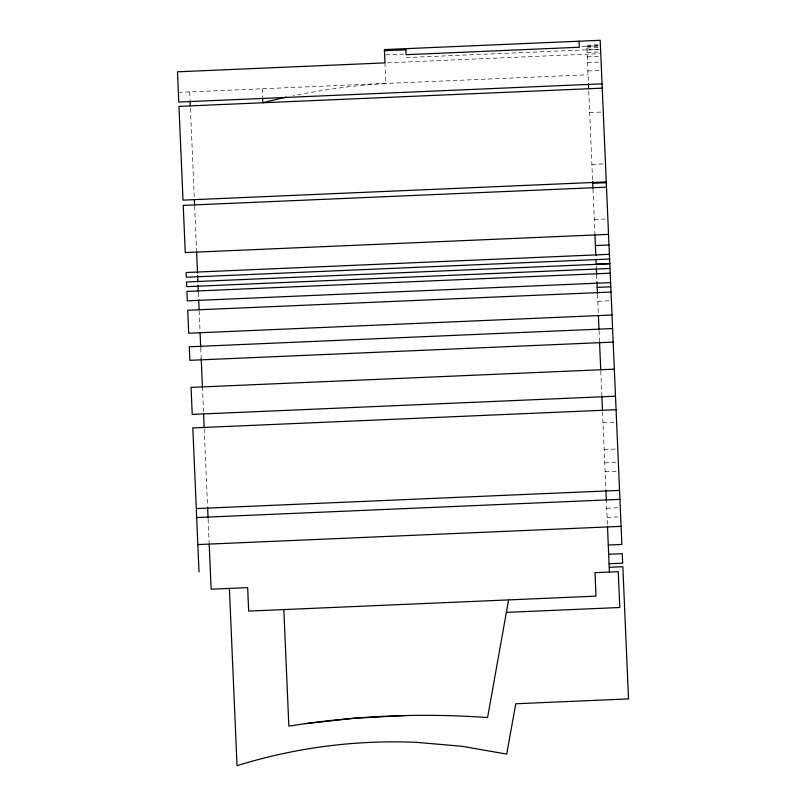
<?xml version="1.0" encoding="UTF-8"?>
<svg xmlns="http://www.w3.org/2000/svg" width="806" height="806" viewBox="0 0 806 806"><rect width="100%" height="100%" fill="white"/><g stroke="black" fill="none" stroke-linecap="round" stroke-linejoin="round"><path stroke-width="0.6" stroke-dasharray="4.03 3.02" d="M597.891 44.743L586.768 45.227L588.39 82.897M385.812 54.868L403.645 54.093M581.791 46.426L597.921 45.73M586.818 46.325L597.941 45.851M586.818 46.426L597.941 45.952M586.889 48.017L598.012 47.534M406.184 57.569L599.321 49.257M586.98 50.022L599.332 49.488M587.08 52.471L599.442 51.937M387.474 62.777L599.493 53.649M587.272 56.883L599.634 56.349M587.514 62.566L599.876 62.042M587.876 70.958L598.999 70.475M178.358 92.388L588.037 74.757M589.67 112.588L602.022 112.054M591.896 164.394L603.019 163.92M594.274 219.484L606.626 218.95M597.79 301.303L610.152 300.769M603.019 422.666L614.142 422.193M604.178 449.547L616.53 449.013M604.742 462.876L617.104 462.342M605.125 471.722L617.487 471.198M606.696 508.264L619.058 507.73M607.099 517.442L620.691 516.858M588.743 91.078L592.581 180.242M592.964 189.037L594.909 234.244M596.259 265.637L596.369 268.146M596.631 274.423L596.944 281.596M597.488 294.351L598.374 314.814M599.06 330.772L599.503 340.988M600.802 371.254L601.82 394.98M602.545 411.665L605.88 489.171M606.303 499.095L607.442 525.583M384.966 62.888L385.852 83.461A665.746 665.746 0 0 0 293.223 95.733M262.242 88.781L262.585 96.901M189.722 91.894L190.055 99.45M190.428 108.256L194.427 201.047M194.639 205.993L196.553 250.636M198.367 292.628L198.659 299.469M199.142 310.784L200.009 330.913M200.754 348.263L201.188 358.176M202.417 386.668L203.535 412.682M204.22 428.691L207.545 505.977M208.119 519.215L209.137 542.962"/><path stroke-width="1.21" d="M508.596 599.896L487.58 717.562A869.886 869.886 0 0 0 305.283 723.667L288.85 726.115L283.833 609.578M305.283 723.667L354.811 718.206L404.572 715.587M384.442 50.748L405.851 49.821M602.052 83.834L178.781 102.05L177.481 71.815L384.966 62.888L384.391 49.589L600.178 40.3L621.879 544.463L608.288 545.047M602.233 88.156L178.962 106.372L183.002 200.14L606.273 181.914M592.712 183.305L606.303 182.72M606.495 187.163L183.224 205.379L185.259 252.59L608.53 234.375M595.392 245.568L608.983 244.984M609.386 254.313L186.115 272.529L186.317 277.244L609.588 259.028M596.198 264.177L609.789 263.592M609.789 263.753L186.518 281.969L186.73 286.684L610.001 268.469M610.202 273.184L186.932 291.409L187.335 300.84L610.605 282.614M597.196 287.389L610.787 286.805M611.008 292.044L187.738 310.26L188.725 333.231L611.996 315.005M612.58 328.556L189.309 346.771L189.894 360.322L613.165 342.097M614.333 369.168L191.062 387.384L192.221 414.415L615.492 396.199M616.076 409.7L192.805 427.926L196.281 508.596L619.552 490.38M196.664 517.563L619.935 499.347M197.823 544.574L621.094 526.358M608.681 554.256L622.272 553.672L622.685 563.182L609.084 563.767M609.245 567.303L622.837 566.719L628.519 698.913L515.78 703.759L506.692 754.094L461.888 746.275L416.581 742.356A527.195 527.195 0 0 0 237.024 765.7L229.398 588.41M506.37 612.389L619.784 607.502L618.242 571.676L594.999 572.673L596.007 596.138L248.671 611.089L247.664 587.624L211.132 589.196L209.197 544.211M588.43 83.844L588.632 88.569M592.632 181.501L592.924 188.181M594.949 235.14L595.825 255.593M595.987 259.361L596.198 264.378M596.39 268.821L596.631 274.423M596.964 281.959L597.447 293.263M598.415 315.871L599.009 329.684M599.533 341.825L600.742 369.863M601.86 395.756L602.475 410.053M605.911 489.947L606.364 500.466M607.492 526.64L609.447 572.048M579.071 41.207L579.333 47.242L406.053 54.697L405.801 48.662M262.635 98.06L262.837 102.705A665.746 665.746 0 0 1 286.442 97.163M190.105 100.71L190.337 105.999M194.377 200.09L194.599 205.117M196.604 251.663L197.52 273.053M197.631 275.561L197.903 281.858M198.044 285.243L198.336 291.913M198.679 300.003L199.092 309.534M200.069 332.153L200.714 347.265M201.208 358.589L202.447 387.525M203.586 413.861L204.18 427.785M207.595 507.075L208.069 518.117M196.332 509.765L199.001 571.928"/></g></svg>
